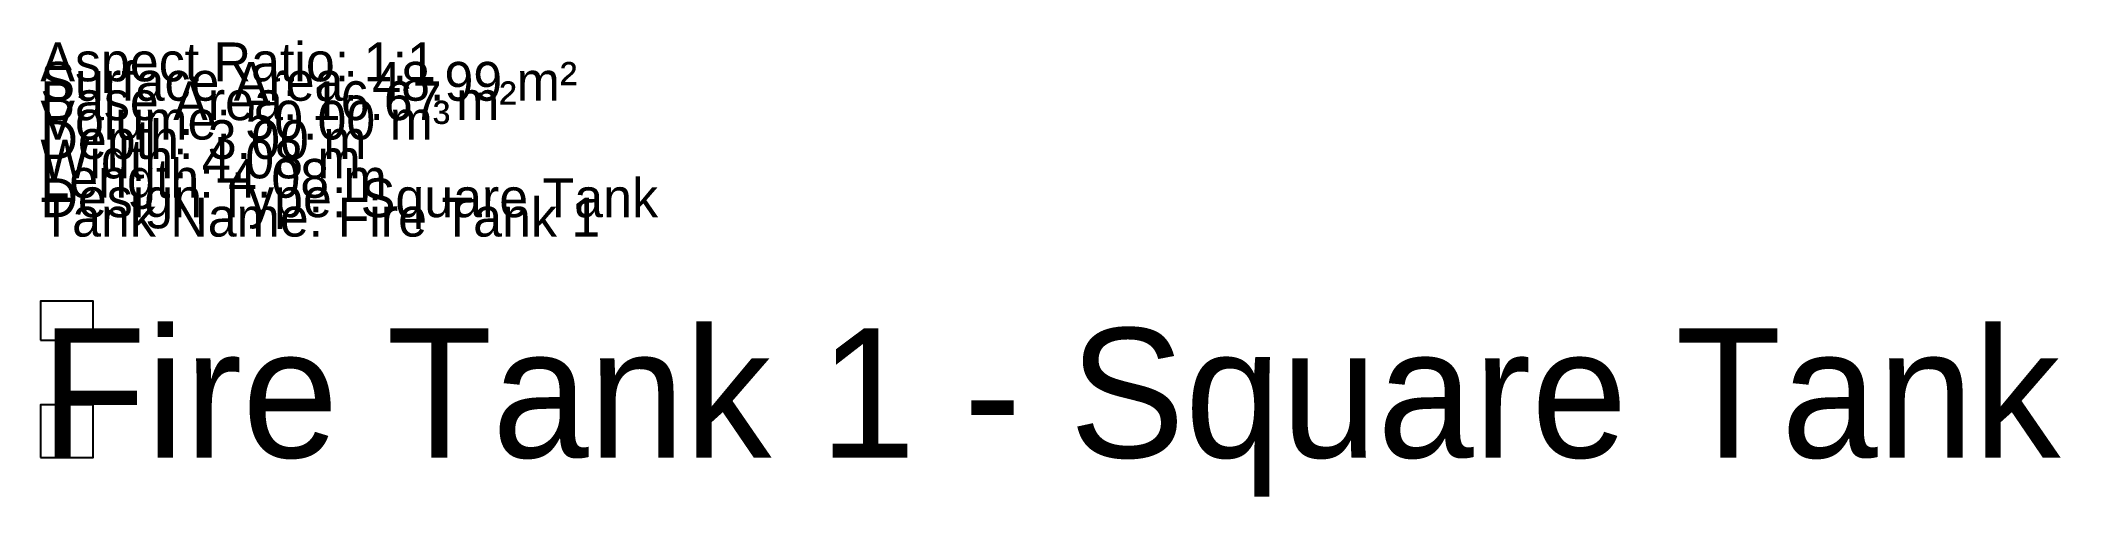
# Model space of a CAD drawing. Header units: metres. Extents: x 0 to 156, y -3 to 32.
import ezdxf

# ---------------------------------------------------------------- set-up
doc = ezdxf.new("R2010")
doc.units = ezdxf.units.M

msp = doc.modelspace()

# ---------------------------------------------------------------- linework, layer by layer
at = {"color": 2}
msp.add_lwpolyline([(0, 9.08), (4.08, 9.08), (4.08, 12.08), (0, 12.08), (0, 9.08)], dxfattribs=at)
at = {"color": 1}
msp.add_lwpolyline([(0, 0), (4.08, 0), (4.08, 4.08), (0, 4.08), (0, 0)], dxfattribs=at)

# ---------------------------------------------------------------- texts
for s, height, p in [('Aspect Ratio: 1:1', 3, (0, 29.08)), ('Surface Area: 48.99 m²', 3, (0, 27.58)), ('Base Area: 16.67 m²', 3, (0, 26.08)), ('Volume: 50.00 m³', 3, (0, 24.58)), ('Depth: 3.00 m', 3, (0, 23.08)), ('Width: 4.08 m', 3, (0, 21.58)), ('Length: 4.08 m', 3, (0, 20.08)), ('Design Type: Square Tank', 3, (0, 18.58)), ('Tank Name: Fire Tank 1', 3, (0, 17.08)), ('Fire Tank 1 - Square Tank', 10, (0, 0))]:
    msp.add_text(s, height=height).set_placement(p)

doc.saveas('drawing.dxf')
